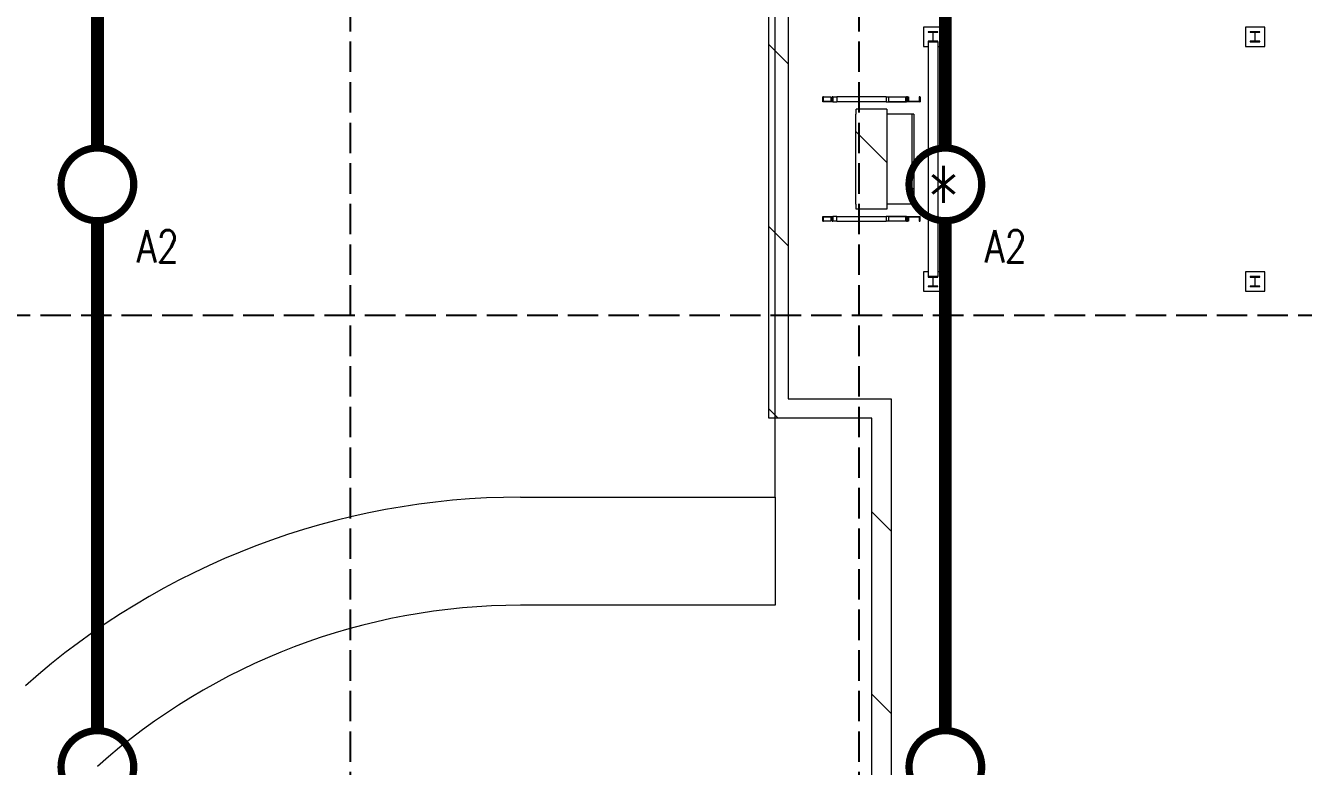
# Model space of a CAD drawing. Header units: millimetres. Extents: x 91119 to 433967, y 16708 to 144224.
# Drawn here: x 277811 to 297654, y 88292 to 99793 of the extents above; entities that cross this region are included whole.
import ezdxf

# ---------------------------------------------------------------- set-up
doc = ezdxf.new("R2010")
doc.units = ezdxf.units.MM
doc.header["$LTSCALE"] = 100
doc.linetypes.add('121217 IES and EMR$0$XKITLINE03', pattern=[6.299213, 4.724409, -1.574803])
doc.linetypes.add('DASHED', pattern=[19.05, 12.7, -6.35])
for name, color, linetype in [('121217 IES and EMR$0$grid', 8, 'Continuous'), ('121217 IES and EMR$0$Xref', 8, 'Continuous'), ('Lighting', 5, 'Continuous')]:
    doc.layers.add(name, color=color, linetype=linetype)
doc.styles.add('ROMANS', font='romans.shx', dxfattribs={"width": 0.8, "height": 2.5})

msp = doc.modelspace()

# ---------------------------------------------------------------- linework, layer by layer
at = {"layer": '121217 IES and EMR$0$grid', "linetype": '121217 IES and EMR$0$XKITLINE03'}
for p, q in [((282852, 122222), (282852, 24226)), ((290752, 122222), (290752, 24226)), ((409538, 95294), (255652, 95294))]:
    msp.add_line(p, q, dxfattribs=at)
at = {"layer": '121217 IES and EMR$0$Xref', "linetype": 'Continuous', "lineweight": 20}
for p, q in [((289452, 92472), (289452, 112194)), ((289652, 110894), (289652, 93997)), ((289352, 93697), (289352, 110594)), ((291752, 99769), (291752, 99469)), ((292052, 99769), (291752, 99769)), ((291826, 99697), (291826, 99688)), ((291979, 99697), (291826, 99697)), ((291826, 99688), (291892, 99688)), ((291899, 99680), (291899, 99557)), ((291906, 99557), (291906, 99680)), ((291913, 99688), (291979, 99688)), ((291979, 99688), (291979, 99697)), ((292052, 99469), (292052, 99769)), ((296752, 99769), (296752, 99469)), ((297052, 99769), (296752, 99769)), ((296826, 99697), (296826, 99688)), ((296979, 99697), (296826, 99697)), ((296826, 99688), (296892, 99688)), ((296899, 99680), (296899, 99557)), ((296906, 99557), (296906, 99680)), ((296913, 99688), (296979, 99688)), ((296979, 99688), (296979, 99697)), ((297052, 99469), (297052, 99769)), ((291752, 99469), (291829, 99469)), ((291826, 99549), (291826, 99540)), ((291892, 99549), (291826, 99549)), ((291826, 99540), (291979, 99540)), ((291829, 99540), (291829, 95897)), ((291979, 99549), (291913, 99549)), ((291976, 99540), (291976, 95897)), ((291976, 99469), (292052, 99469)), ((291979, 99540), (291979, 99549)), ((296752, 99469), (297052, 99469)), ((296826, 99549), (296826, 99540)), ((296892, 99549), (296826, 99549)), ((296826, 99540), (296979, 99540)), ((296979, 99549), (296913, 99549)), ((296979, 99540), (296979, 99549)), ((290191, 98609), (290191, 98684)), ((290201, 98684), (290191, 98684)), ((290201, 98684), (290317, 98684)), ((290201, 98614), (290201, 98684)), ((290317, 98684), (290317, 98614)), ((290347, 98684), (290336, 98684)), ((290336, 98684), (290336, 98614)), ((290347, 98684), (290410, 98684)), ((290347, 98684), (290347, 98609)), ((290410, 98684), (290410, 98609)), ((291176, 98684), (290410, 98684)), ((291176, 98684), (291176, 98609)), ((291176, 98684), (291213, 98684)), ((291213, 98684), (291213, 98614)), ((291213, 98684), (291481, 98684)), ((291481, 98684), (291491, 98684)), ((291481, 98614), (291481, 98684)), ((291491, 98684), (291491, 98684)), ((291491, 98609), (291491, 98684)), ((291504, 98684), (291491, 98684)), ((291491, 98609), (291491, 98684)), ((291504, 98684), (291520, 98684)), ((291504, 98615), (291504, 98684)), ((291520, 98684), (291520, 98615)), ((291699, 98684), (291687, 98684)), ((291687, 98684), (291687, 98615)), ((291699, 98684), (291701, 98684)), ((291699, 98684), (291699, 98609)), ((291701, 98684), (291701, 98609)), ((290347, 98609), (290191, 98609)), ((290336, 98614), (290201, 98614)), ((290347, 98609), (290410, 98609)), ((291176, 98609), (290410, 98609)), ((291185, 98494), (290711, 98494)), ((290711, 98419), (290711, 98494)), ((291176, 98609), (291491, 98609)), ((291185, 98494), (291185, 96944)), ((291213, 98614), (291481, 98614)), ((291491, 98609), (291491, 98609)), ((291699, 98609), (291491, 98609)), ((291687, 98615), (291504, 98615)), ((291699, 98609), (291701, 98609)), ((290711, 98419), (290703, 98419)), ((290703, 97019), (290703, 98419)), ((291575, 98419), (291185, 98419)), ((291604, 98419), (291575, 98419)), ((291575, 98419), (291575, 97019)), ((291604, 98419), (291604, 97019)), ((290711, 97019), (290703, 97019)), ((290711, 96944), (290711, 97019)), ((291185, 96944), (290711, 96944)), ((291575, 97019), (291185, 97019)), ((291604, 97019), (291575, 97019)), ((290191, 96829), (290347, 96829)), ((290191, 96754), (290191, 96829)), ((290191, 96754), (290201, 96754)), ((290201, 96823), (290336, 96823)), ((290201, 96754), (290201, 96823)), ((290317, 96754), (290201, 96754)), ((290317, 96823), (290317, 96754)), ((290336, 96823), (290336, 96754)), ((290336, 96754), (290347, 96754)), ((290410, 96829), (290347, 96829)), ((290347, 96829), (290347, 96754)), ((290410, 96754), (290347, 96754)), ((290410, 96754), (290410, 96829)), ((290410, 96829), (291176, 96829)), ((290410, 96754), (291176, 96754)), ((291491, 96829), (291176, 96829)), ((291176, 96829), (291176, 96754)), ((291213, 96754), (291176, 96754)), ((291481, 96823), (291213, 96823)), ((291213, 96823), (291213, 96754)), ((291481, 96754), (291213, 96754)), ((291481, 96754), (291481, 96823)), ((291491, 96754), (291481, 96754)), ((291491, 96829), (291491, 96829)), ((291491, 96754), (291491, 96829)), ((291491, 96829), (291699, 96829)), ((291491, 96754), (291491, 96829)), ((291491, 96754), (291491, 96754)), ((291491, 96754), (291504, 96754)), ((291504, 96823), (291687, 96823)), ((291504, 96754), (291504, 96823)), ((291520, 96754), (291504, 96754)), ((291520, 96823), (291520, 96754)), ((291687, 96823), (291687, 96754)), ((291687, 96754), (291699, 96754)), ((291701, 96829), (291699, 96829)), ((291699, 96829), (291699, 96754)), ((291701, 96754), (291699, 96754)), ((291701, 96754), (291701, 96829)), ((291829, 95969), (291752, 95969)), ((291752, 95969), (291752, 95669)), ((291826, 95897), (291826, 95888)), ((291979, 95897), (291826, 95897)), ((291826, 95888), (291892, 95888)), ((291899, 95880), (291899, 95757)), ((291906, 95757), (291906, 95880)), ((291913, 95888), (291979, 95888)), ((292052, 95969), (291976, 95969)), ((291979, 95888), (291979, 95897)), ((292052, 95669), (292052, 95969)), ((296752, 95969), (296752, 95669)), ((297052, 95969), (296752, 95969)), ((296826, 95897), (296826, 95888)), ((296979, 95897), (296826, 95897)), ((296826, 95888), (296892, 95888)), ((296899, 95880), (296899, 95757)), ((296906, 95757), (296906, 95880)), ((296913, 95888), (296979, 95888)), ((296979, 95888), (296979, 95897)), ((297052, 95669), (297052, 95969)), ((291752, 95669), (292052, 95669)), ((291892, 95749), (291826, 95749)), ((291826, 95749), (291826, 95740)), ((291826, 95740), (291979, 95740)), ((291979, 95749), (291913, 95749)), ((291979, 95740), (291979, 95749)), ((296752, 95669), (297052, 95669)), ((296892, 95749), (296826, 95749)), ((296826, 95749), (296826, 95740)), ((296826, 95740), (296979, 95740)), ((296979, 95749), (296913, 95749)), ((296979, 95740), (296979, 95749)), ((289652, 93997), (291252, 93997)), ((291252, 93997), (291252, 63594)), ((290952, 93697), (289352, 93697)), ((290952, 63294), (290952, 93697)), ((285497, 92472), (289452, 92472)), ((289452, 92472), (289452, 90794)), ((289452, 90794), (285497, 90794))]:
    msp.add_line(p, q, dxfattribs=at)
at = {"layer": '121217 IES and EMR$0$Xref', "linetype": 'Continuous', "lineweight": 0}
for p, q in [((289352, 99499), (289652, 99199)), ((290191, 98661), (290201, 98651)), ((290238, 98614), (290243, 98609)), ((291651, 98615), (291657, 98609)), ((290703, 98149), (291185, 97667)), ((291575, 97277), (291604, 97248)), ((289352, 96671), (289652, 96371)), ((289352, 93843), (289498, 93697)), ((290952, 92243), (291252, 91943)), ((290952, 89414), (291252, 89114))]:
    msp.add_line(p, q, dxfattribs=at)
at = {"layer": '121217 IES and EMR$0$Xref', "linetype": 'Continuous', "lineweight": 20}
for centre, radius, start, end in [((291892, 99680), 7.6, 0, 90), ((291913, 99680), 7.6, 90, 180), ((296892, 99680), 7.6, 0, 90), ((296913, 99680), 7.6, 90, 180), ((291892, 99557), 7.6, 270, 0), ((291913, 99557), 7.6, 180, 270), ((296892, 99557), 7.6, 270, 0), ((296913, 99557), 7.6, 180, 270), ((291892, 95880), 7.6, 0, 90), ((291913, 95880), 7.6, 90, 180), ((296892, 95880), 7.6, 0, 90), ((296913, 95880), 7.6, 90, 180), ((291892, 95757), 7.6, 270, 0), ((291913, 95757), 7.6, 180, 270), ((296892, 95757), 7.6, 270, 0), ((296913, 95757), 7.6, 180, 270), ((285497, 80915), 11557, 90, 131.6871), ((285497, 80915), 9879, 90, 131.6871)]:
    msp.add_arc(centre, radius, start, end, dxfattribs=at)
at = {"layer": 'Lighting', "color": 1, "linetype": 'DASHED', "const_width": 200}
for points in [[(278927, 97892), (278927, 105807)], [(292093, 97892), (292093, 105807)], [(278927, 88847), (278927, 96763)], [(292093, 88847), (292093, 96763)]]:
    msp.add_lwpolyline(points, dxfattribs=at)
at = {"layer": 'Lighting', "const_width": 112}
for points in [[(278362, 97327, 1), (279491, 97327, 1)], [(291529, 97327, 1), (292658, 97327, 1)], [(278362, 88283, 1), (279491, 88283, 1)], [(291529, 88283, 1), (292658, 88283, 1)]]:
    msp.add_lwpolyline(points, format="xyb", close=True, dxfattribs=at)

# ---------------------------------------------------------------- texts
at = {"layer": 'Lighting', "color": 0, "style": 'ROMANS', "width": 0.8}
msp.add_text('*', height=1000, dxfattribs=at).set_placement((291789, 96613))
at = {"layer": 'Lighting', "color": 0, "char_height": 500, "width": 7884.62, "attachment_point": 1, "style": 'ROMANS'}
for insert in [(279539, 96616), (292706, 96616)]:
    msp.add_mtext('A2', dxfattribs=dict(at, insert=insert))

doc.saveas('drawing.dxf')
